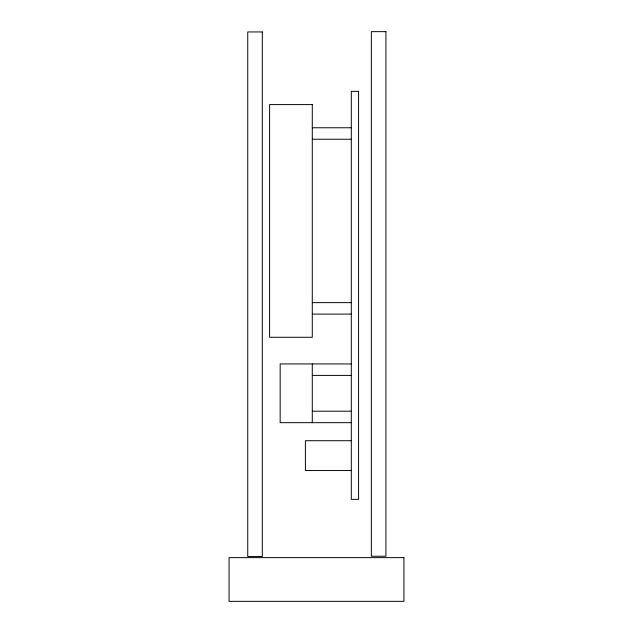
<?xml version="1.0" encoding="UTF-8"?>
<svg xmlns="http://www.w3.org/2000/svg" width="633" height="633" viewBox="0 0 633 633"><rect width="100%" height="100%" fill="white"/><g stroke="black" fill="none" stroke-linecap="round" stroke-linejoin="round"><path stroke-width="0.95" d="M312.283 127.763L351.299 127.763M312.283 139.236L351.299 139.236M312.283 302.629L351.299 302.629M312.283 314.103L351.299 314.103M351.299 363.928L280.158 363.928L280.158 422.67L351.299 422.67M312.283 375.401L351.299 375.401M312.283 411.197L351.299 411.197M351.299 440.718L305.399 440.718L305.399 470.548L351.299 470.548M312.283 363.928L312.283 422.67M385.932 31.65L371.365 31.65L371.365 556.233L385.932 556.233L385.932 31.65M262.315 31.943L247.74 31.943L247.74 556.534L262.315 556.534L262.315 31.943M358.579 91.334L351.299 91.334L351.299 499.35L358.579 499.35L358.579 91.334M312.283 104.587L269.603 104.587L269.603 337.278L312.283 337.278L312.283 104.587M403.933 557.633L229.067 557.633L229.067 601.35L403.933 601.35L403.933 557.633"/></g></svg>
